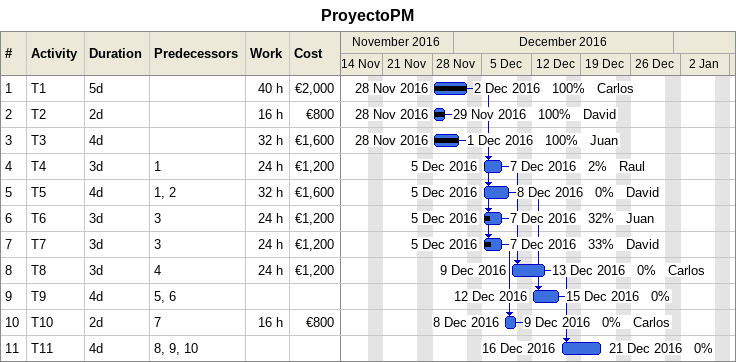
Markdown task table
ProyectoPM

| ID | Task | Duration | Start | Finish | Predecessors | Resources | % complete | Work (h) | Cost (€) |
|---|---|---|---|---|---|---|---|---|---|
| 1 | T1 | 5d | 2016-11-28 | 2016-12-02 |  | Carlos | 100 | 40 | 2000 |
| 2 | T2 | 2d | 2016-11-28 | 2016-11-29 |  | David | 100 | 16 | 800 |
| 3 | T3 | 4d | 2016-11-28 | 2016-12-01 |  | Juan | 100 | 32 | 1600 |
| 4 | T4 | 3d | 2016-12-05 | 2016-12-07 | 1 | Raul | 2 | 24 | 1200 |
| 5 | T5 | 4d | 2016-12-05 | 2016-12-08 | 1, 2 | David | 0 | 32 | 1600 |
| 6 | T6 | 3d | 2016-12-05 | 2016-12-07 | 3 | Juan | 32 | 24 | 1200 |
| 7 | T7 | 3d | 2016-12-05 | 2016-12-07 | 3 | David | 33 | 24 | 1200 |
| 8 | T8 | 3d | 2016-12-09 | 2016-12-13 | 4 | Carlos | 0 | 24 | 1200 |
| 9 | T9 | 4d | 2016-12-12 | 2016-12-15 | 5, 6 |  | 0 |  |  |
| 10 | T10 | 2d | 2016-12-08 | 2016-12-09 | 7 | Carlos | 0 | 16 | 800 |
| 11 | T11 | 4d | 2016-12-16 | 2016-12-21 | 8, 9, 10 |  | 0 |  |  |
